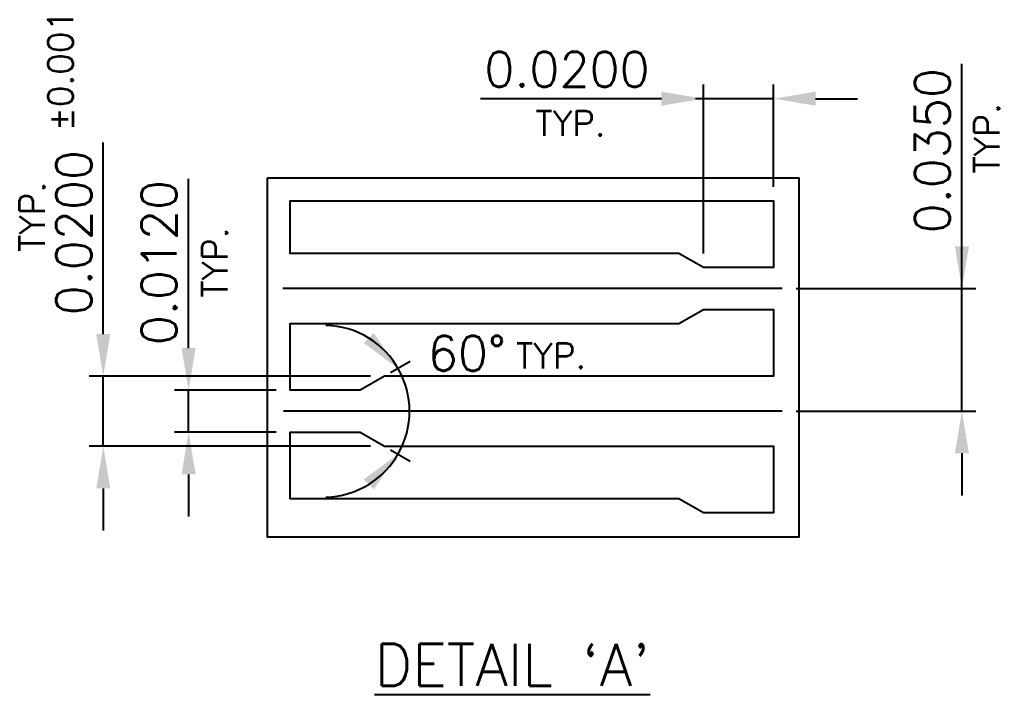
# Model space of a CAD drawing. Extents: x 32 to 268, y 59 to 388.
# Drawn here: x 197.9 to 267.8, y 169.9 to 218 of the extents above; entities that cross this region are included whole.
import ezdxf
from ezdxf.lldxf.tags import DXFTag

# ---------------------------------------------------------------- set-up
doc = ezdxf.new("R2010")
doc.units = 0
doc.header["$LTSCALE"] = 8
doc.header["$MEASUREMENT"] = 0
for name, color, linetype in [('CEN', 2, 'CENTER'), ('DIM', 7, 'Continuous'), ('LF-LINE', 1, 'Continuous'), ('PKG-OUT', 3, 'HIDDEN')]:
    doc.layers.add(name, color=color, linetype=linetype)
doc.styles.add('SIMPLEX', font='SIMPLEX.shx', dxfattribs={"height": 3})
tags = doc.linetypes.add('CENTER', pattern=[2, 1.25, -0.25, 0.25, -0.25]).pattern_tags.tags
tags[10:11] = [DXFTag(74, 4), DXFTag(75, 0), DXFTag(340, '0'), DXFTag(46, 1.0), DXFTag(50, 0.0), DXFTag(44, 0.0), DXFTag(45, 0.0)]
tags[8:9] = [DXFTag(74, 4), DXFTag(75, 0), DXFTag(340, '0'), DXFTag(46, 1.0), DXFTag(50, 0.0), DXFTag(44, 0.0), DXFTag(45, 0.0)]
tags[6:7] = [DXFTag(74, 4), DXFTag(75, 0), DXFTag(340, '0'), DXFTag(46, 1.0), DXFTag(50, 0.0), DXFTag(44, 0.0), DXFTag(45, 0.0)]
tags[4:5] = [DXFTag(74, 4), DXFTag(75, 0), DXFTag(340, '0'), DXFTag(46, 1.0), DXFTag(50, 0.0), DXFTag(44, 0.0), DXFTag(45, 0.0)]
tags = doc.linetypes.add('HIDDEN', pattern=[0.375, 0.25, -0.125]).pattern_tags.tags
tags[6:7] = [DXFTag(74, 4), DXFTag(75, 0), DXFTag(340, '0'), DXFTag(46, 1.0), DXFTag(50, 0.0), DXFTag(44, 0.0), DXFTag(45, 0.0)]
tags[4:5] = [DXFTag(74, 4), DXFTag(75, 0), DXFTag(340, '0'), DXFTag(46, 1.0), DXFTag(50, 0.0), DXFTag(44, 0.0), DXFTag(45, 0.0)]

msp = doc.modelspace()

# ---------------------------------------------------------------- linework, layer by layer
at = {"layer": 'CEN'}
for p, q in [((252.308, 198.818), (216.678, 198.818)), ((252.313, 190.068), (216.732, 190.068))]:
    msp.add_line(p, q, dxfattribs=at)
at = {"layer": 'DIM'}
for p, q in [((265.138, 198.818), (265.138, 214.848)), ((246.698, 201.318), (246.698, 213.356)), ((251.698, 206.068), (251.698, 213.356)), ((243.698, 212.356), (230.789, 212.356)), ((251.698, 212.356), (246.136, 212.356)), ((254.698, 212.356), (257.698, 212.356)), ((203.87, 195.568), (203.87, 209.223)), ((209.958, 194.568), (209.958, 206.643)), ((253.308, 198.818), (266.138, 198.818)), ((265.138, 190.068), (265.138, 198.818)), ((224.363, 192.818), (225.769, 193.63)), ((222.948, 192.568), (202.87, 192.568)), ((203.87, 187.568), (203.87, 192.568)), ((216.198, 191.568), (208.958, 191.568)), ((209.958, 188.568), (209.958, 191.568)), ((253.313, 190.068), (266.138, 190.068)), ((216.198, 188.568), (208.958, 188.568)), ((222.948, 187.568), (202.87, 187.568)), ((224.363, 187.318), (225.769, 186.506)), ((265.138, 187.068), (265.138, 184.068)), ((209.958, 185.568), (209.958, 182.568)), ((203.87, 184.568), (203.87, 181.568))]:
    msp.add_line(p, q, dxfattribs=at)
for start, end in [(58.35755, 88.66755), (301.64245, 58.35755), (271.33245, 301.64245)]:
    msp.add_arc((219.6, 190.068), 6.124, start, end, dxfattribs=at)
for points in [[(246.698, 212.356), (243.698, 212.856), (243.698, 211.856)], [(251.698, 212.356), (254.698, 212.856), (254.698, 211.856)], [(265.138, 198.818), (265.638, 201.818), (264.638, 201.818)], [(203.87, 192.568), (204.37, 195.568), (203.37, 195.568)], [(224.903, 193.13), (222.454, 194.933), (223.171, 195.63)], [(209.958, 191.568), (210.458, 194.568), (209.458, 194.568)], [(265.138, 190.068), (265.638, 187.068), (264.638, 187.068)], [(209.958, 188.568), (210.458, 185.568), (209.458, 185.568)], [(203.87, 187.568), (204.37, 184.568), (203.37, 184.568)], [(224.903, 187.006), (223.171, 184.506), (222.454, 185.203)]]:
    msp.add_solid(points, dxfattribs=at)
at = {"layer": 'LF-LINE'}
for points in [[(244.948, 201.318), (217.198, 201.318), (217.198, 205.068), (251.698, 205.068), (251.698, 200.318), (246.698, 200.318)], [(246.698, 197.318), (251.698, 197.318), (251.698, 192.568), (223.93, 192.568), (222.198, 191.568), (217.198, 191.568), (217.198, 196.318), (244.948, 196.318)], [(223.93, 187.568), (251.698, 187.568), (251.698, 182.818), (246.698, 182.818), (244.948, 183.818), (217.198, 183.818), (217.198, 188.568), (222.198, 188.568)]]:
    msp.add_lwpolyline(points, close=True, dxfattribs=at)
at = {"layer": 'PKG-OUT'}
msp.add_lwpolyline([(215.583, 206.716), (253.508, 206.716), (253.508, 181.088), (215.583, 181.088)], close=True, dxfattribs=at)

# ---------------------------------------------------------------- texts
at = {"layer": 'DIM', "attachment_point": 5, "rotation": 90, "style": 'SIMPLEX'}
for s, insert, char_height in [('%%P0.001', (200.813, 214.368), 1.8), ('0.0350', (263.038, 208.643), 2.5), ('TYP.', (266.913, 209.531), 1.8), ('0.0200', (201.77, 202.798), 2.5), ('TYP.', (198.8, 203.934), 1.8), ('0.0120', (207.858, 200.67), 2.5), ('TYP.', (211.83, 200.67), 1.8)]:
    msp.add_mtext(s, dxfattribs=dict(at, insert=insert, char_height=char_height))
at = {"layer": 'DIM', "attachment_point": 5, "style": 'SIMPLEX'}
for s, insert, char_height in [('0.0200', (236.96, 214.456), 2.5), ('TYP.', (237.21, 210.597), 1.8), ('\\A1;60%%d', (229.814, 194.199), 2.5), ('TYP.', (235.824, 194.024), 1.8)]:
    msp.add_mtext(s, dxfattribs=dict(at, insert=insert, char_height=char_height))
at = {"layer": 'LF-LINE', "style": 'SIMPLEX'}
msp.add_text("%%UDETAIL `A'", height=3, dxfattribs=at).set_placement((223.228, 170.476))

doc.saveas('drawing.dxf')
